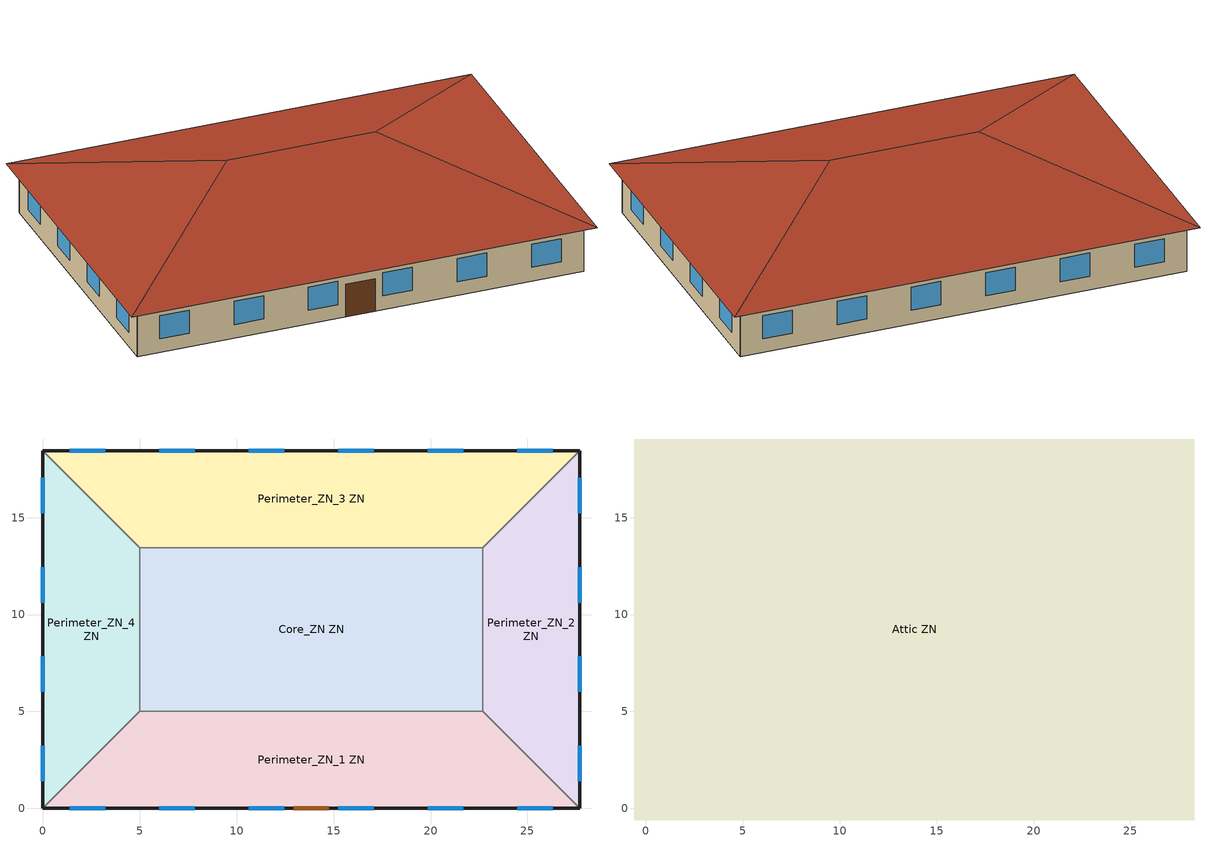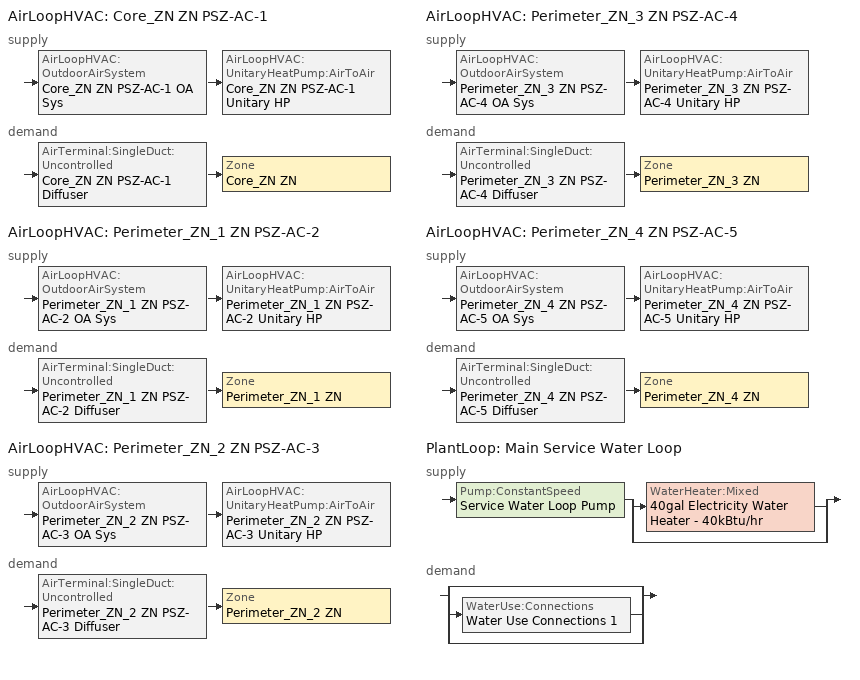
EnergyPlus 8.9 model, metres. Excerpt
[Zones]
Core_ZN ZN
 floor ground (Typical Insulated Carpeted 6in Slab Floor): 22.69,13.46 22.69,5 5,5 5,13.46 z0
 wall to Perimeter_ZN_2 ZN (Typical Interior Wall): 22.69,5 22.69,13.46 z0:3.05
 wall to Perimeter_ZN_3 ZN (Typical Interior Wall): 22.69,13.46 5,13.46 z0:3.05
 wall to Perimeter_ZN_1 ZN (Typical Interior Wall): 5,5 22.69,5 z0:3.05
 wall to Perimeter_ZN_4 ZN (Typical Interior Wall): 5,13.46 5,5 z0:3.05
Perimeter_ZN_1 ZN
 floor ground (Typical Insulated Carpeted 6in Slab Floor): 22.69,5 27.69,0 0,0 5,5 z0
 wall outside (Typical Insulated Exterior Mass Wall R-6.62): 0,0 27.69,0 z0:3.05
 wall to Perimeter_ZN_2 ZN (Typical Interior Wall): 27.69,0 22.69,5 z0:3.05
 wall to Perimeter_ZN_4 ZN (Typical Interior Wall): 5,5 0,0 z0:3.05
 window (U 0.72 SHGC 0.25 Sgl Ref-B-M Tint 6mm): 1.39,0 3.22,0 / 6.01,0 7.84,0 / 10.62,0 12.45,0 / 15.24,0 17.07,0 / 19.85,0 21.68,0 / 24.47,0 26.3,0 z0.9:2.42
 door (Typical Insulated Metal Door R-1.43): 12.93,0 14.76,0 z0:2.13
Perimeter_ZN_2 ZN
 floor ground (Typical Insulated Carpeted 6in Slab Floor): 27.69,18.46 27.69,0 22.69,5 22.69,13.46 z0
 wall outside (Typical Insulated Exterior Mass Wall R-6.62): 27.69,0 27.69,18.46 z0:3.05
 wall to Perimeter_ZN_3 ZN (Typical Interior Wall): 27.69,18.46 22.69,13.46 z0:3.05
 window (U 0.72 SHGC 0.25 Sgl Ref-B-M Tint 6mm): 27.69,1.39 27.69,3.22 / 27.69,6.01 27.69,7.84 / 27.69,10.62 27.69,12.45 / 27.69,15.24 27.69,17.07 z0.9:2.42
Perimeter_ZN_3 ZN
 floor ground (Typical Insulated Carpeted 6in Slab Floor): 27.69,18.46 22.69,13.46 5,13.46 0,18.46 z0
 wall outside (Typical Insulated Exterior Mass Wall R-6.62): 27.69,18.46 0,18.46 z0:3.05
 wall to Perimeter_ZN_4 ZN (Typical Interior Wall): 0,18.46 5,13.46 z0:3.05
 window (U 0.72 SHGC 0.25 Sgl Ref-B-M Tint 6mm): 26.3,18.46 24.47,18.46 / 21.68,18.46 19.85,18.46 / 17.07,18.46 15.24,18.46 / 12.45,18.46 10.62,18.46 / 7.84,18.46 6.01,18.46 / 3.22,18.46 1.39,18.46 z0.9:2.42
Perimeter_ZN_4 ZN
 floor ground (Typical Insulated Carpeted 6in Slab Floor): 0,18.46 5,13.46 5,5 0,0 z0
 wall outside (Typical Insulated Exterior Mass Wall R-6.62): 0,18.46 0,0 z0:3.05
 window (U 0.72 SHGC 0.25 Sgl Ref-B-M Tint 6mm): 0,17.07 0,15.24 / 0,12.45 0,10.62 / 0,7.84 0,6.01 / 0,3.22 0,1.39 z0.9:2.42
Attic ZN
 floor outside (Typical Insulated Exterior Mass Floor R-9.35): 28.29,19.06 28.29,-0.6 27.69,0 27.69,18.46 z3.05; 28.29,19.06 27.69,18.46 0,18.46 -0.6,19.06 z3.05; 27.69,0 28.29,-0.6 -0.6,-0.6 0,0 z3.05; -0.6,19.06 0,18.46 0,0 -0.6,-0.6 z3.05
 floor to Core_ZN ZN (Typical Interior Floor): 22.69,13.46 22.69,5 5,5 5,13.46 z3.05
 floor to Perimeter_ZN_2 ZN (Typical Interior Floor): 27.69,18.46 27.69,0 22.69,5 22.69,13.46 z3.05
 floor to Perimeter_ZN_3 ZN (Typical Interior Floor): 27.69,18.46 22.69,13.46 5,13.46 0,18.46 z3.05
 floor to Perimeter_ZN_1 ZN (Typical Interior Floor): 22.69,5 27.69,0 0,0 5,5 z3.05
 floor to Perimeter_ZN_4 ZN (Typical Interior Floor): 0,18.46 5,13.46 5,5 0,0 z3.05
 roof outside (Typical IEAD Roof - Highly Reflective R-20.83): 18.46,9.23,6.33 28.29,-0.6,3.05 28.29,19.06,3.05; 18.46,9.23,6.33 28.29,19.06,3.05 -0.6,19.06,3.05 9.23,9.23,6.33; 9.23,9.23,6.33 -0.6,-0.6,3.05 28.29,-0.6,3.05 18.46,9.23,6.33; 9.23,9.23,6.33 -0.6,19.06,3.05 -0.6,-0.6,3.05
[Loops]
AirLoopHVAC 'Core_ZN ZN PSZ-AC-1'
 supply: AirLoopHVAC:OutdoorAirSystem 'Core_ZN ZN PSZ-AC-1 OA Sys' > AirLoopHVAC:UnitaryHeatPump:AirToAir 'Core_ZN ZN PSZ-AC-1 Unitary HP'
 demand: AirTerminal:SingleDuct:Uncontrolled 'Core_ZN ZN PSZ-AC-1 Diffuser' > Zone 'Core_ZN ZN'
AirLoopHVAC 'Perimeter_ZN_1 ZN PSZ-AC-2'
 supply: AirLoopHVAC:OutdoorAirSystem 'Perimeter_ZN_1 ZN PSZ-AC-2 OA Sys' > AirLoopHVAC:UnitaryHeatPump:AirToAir 'Perimeter_ZN_1 ZN PSZ-AC-2 Unitary HP'
 demand: AirTerminal:SingleDuct:Uncontrolled 'Perimeter_ZN_1 ZN PSZ-AC-2 Diffuser' > Zone 'Perimeter_ZN_1 ZN'
AirLoopHVAC 'Perimeter_ZN_2 ZN PSZ-AC-3'
 supply: AirLoopHVAC:OutdoorAirSystem 'Perimeter_ZN_2 ZN PSZ-AC-3 OA Sys' > AirLoopHVAC:UnitaryHeatPump:AirToAir 'Perimeter_ZN_2 ZN PSZ-AC-3 Unitary HP'
 demand: AirTerminal:SingleDuct:Uncontrolled 'Perimeter_ZN_2 ZN PSZ-AC-3 Diffuser' > Zone 'Perimeter_ZN_2 ZN'
AirLoopHVAC 'Perimeter_ZN_3 ZN PSZ-AC-4'
 supply: AirLoopHVAC:OutdoorAirSystem 'Perimeter_ZN_3 ZN PSZ-AC-4 OA Sys' > AirLoopHVAC:UnitaryHeatPump:AirToAir 'Perimeter_ZN_3 ZN PSZ-AC-4 Unitary HP'
 demand: AirTerminal:SingleDuct:Uncontrolled 'Perimeter_ZN_3 ZN PSZ-AC-4 Diffuser' > Zone 'Perimeter_ZN_3 ZN'
AirLoopHVAC 'Perimeter_ZN_4 ZN PSZ-AC-5'
 supply: AirLoopHVAC:OutdoorAirSystem 'Perimeter_ZN_4 ZN PSZ-AC-5 OA Sys' > AirLoopHVAC:UnitaryHeatPump:AirToAir 'Perimeter_ZN_4 ZN PSZ-AC-5 Unitary HP'
 demand: AirTerminal:SingleDuct:Uncontrolled 'Perimeter_ZN_4 ZN PSZ-AC-5 Diffuser' > Zone 'Perimeter_ZN_4 ZN'
PlantLoop 'Main Service Water Loop'
 supply: Pump:ConstantSpeed 'Service Water Loop Pump' > split
  | WaterHeater:Mixed '40gal Electricity Water Heater - 40kBtu/hr'
  | bypass
 demand: split
  | bypass
  | WaterUse:Connections 'Water Use Connections 1'
  | bypass
[Building]
90.1-2010-SmallOffice-ASHRAE 169-2006-2A created: 2018-05-22 21:08:44 -0600: North Axis {deg}=0; Terrain=City; Loads Convergence Tolerance Value=0.04; Temperature Convergence Tolerance Value {deltaC}=0.2; Solar Distribution=FullInteriorAndExterior; Maximum Number of Warmup Days=25; Minimum Number of Warmup Days=6
[Site:Location]
Houston Bush Intercontinental_TX_USA: Latitude {deg}=30; Longitude {deg}=-95.37; Time Zone {hr}=-6; Elevation {m}=29
[Site:GroundTemperature:BuildingSurface]
20.38, 20.28, 20.43, 20.62, 20.85, 22.92, 23.46, 23.6, 23.62, 21.54, 20.98, 20.57
[Site:WaterMainsTemperature]
Calculation Method=Correlation; Annual Average Outdoor Air Temperature {C}=20.3167; Maximum Difference In Monthly Average Outdoor Air Temperatures {deltaC}=17.8
[SizingPeriod:DesignDay] Day of Month=21; Dry-Bulb Temperature Range Modifier Type=DefaultMultipliers; Humidity Condition Type=Wetbulb; Barometric Pressure {Pa}=100977; Rain Indicator=No; Snow Indicator=No; Daylight Saving Time Indicator=No
Name | Month | Day Type | Maximum Dry-Bulb Temperature {C} | Daily Dry-Bulb Temperature Range {deltaC} | Wetbulb or DewPoint at Maximum Dry-Bulb {C} | Wind Speed {m/s} | Wind Direction {deg} | Solar Model Indicator | ASHRAE Clear Sky Optical Depth for Beam Irradiance (taub) | ASHRAE Clear Sky Optical Depth for Diffuse Irradiance (taud) | Sky Clearness
Houston Bush Intercontinental Ann Clg .4% Condns DB=>MWB | 7 | SummerDesignDay | 36 | 10.1 | 24.8 | 3.5 | 170 | ASHRAETau | 0.499 | 1.97
Houston Bush Intercontinental Ann Htg 99.6% Condns DB | 1 | WinterDesignDay | -1.6 | 0 | -1.6 | 2.8 | 0 | ASHRAEClearSky |  |  | 0
[Material]
Name | Roughness | Thickness {m} | Conductivity {W/m-K} | Density {kg/m3} | Specific Heat {J/kg-K} | Thermal Absorptance | Solar Absorptance | Visible Absorptance
1/2IN Gypsum | Smooth | 0.0127 | 0.16 | 784.9 | 830 | 0.9 | 0.4 | 0.4
100mm Normalweight concrete floor | MediumSmooth | 0.1016 | 2.31 | 2322 | 832 | 0.9 | 0.7 | 0.7
1IN Stucco | Smooth | 0.0253 | 0.6918 | 1858 | 837 | 0.9 | 0.7 | 0.92
4 in. Normalweight Concrete Floor | MediumRough | 0.1016 | 2.31 | 2322 | 832 | 0.9 | 0.7 | 0.7
6 in. Normalweight Concrete Floor | MediumRough | 0.1524 | 2.31 | 2322 | 832 | 0.9 | 0.7 | 0.7
8IN CONCRETE HW RefBldg | Rough | 0.2032 | 1.311 | 2240 | 836.8 | 0.9 | 0.7 | 0.7
F08 Metal surface; Metal Roof Surface | Smooth | 0.0008 | 45.28 | 7824 | 500 | 0.9 | 0.7 | 0.7
G01 13mm gypsum board | Smooth | 0.0127 | 0.16 | 800 | 1090 | 0.9 | 0.7 | 0.5
Roof Membrane - Highly Reflective | VeryRough | 0.0095 | 0.16 | 1121.29 | 1460 | 0.75 | 0.45 | 0.7
Std Wood 6inch | MediumSmooth | 0.15 | 0.12 | 540 | 1210 | 0.9 | 0.7 | 0.7
[Material:NoMass] Thermal Absorptance=0.9; Solar Absorptance=0.7
Name | Roughness | Thermal Resistance {m2-K/W} | Visible Absorptance
CP02 CARPET PAD | VeryRough | 0.21648 | 0.8
Typical Carpet Pad | Smooth | 0.21648 | 0.8
Typical Insulation R-0.58 | Smooth | 0.101875 | 0.7
Typical Insulation R-19.72 | Smooth | 3.4722 | 0.7
Typical Insulation R-4.23 | Smooth | 0.745657 | 0.7
Typical Insulation R-6.78 | Smooth | 1.19347 | 0.7
[WindowMaterial:Glazing]
REF B TINT MID 6MM: Optical Data Type=SpectralAverage; Thickness {m}=0.006; Solar Transmittance at Normal Incidence=0.1; Front Side Solar Reflectance at Normal Incidence=0.11; Back Side Solar Reflectance at Normal Incidence=0.41; Visible Transmittance at Normal Incidence=0.13; Front Side Visible Reflectance at Normal Incidence=0.1; Back Side Visible Reflectance at Normal Incidence=0.32; Infrared Transmittance at Normal Incidence=0; Front Side Infrared Hemispherical Emissivity=0.84; Back Side Infrared Hemispherical Emissivity=0.45; Conductivity {W/m-K}=0.9; Dirt Correction Factor for Solar and Visible Transmittance=1; Solar Diffusing=No
[Construction]
InteriorFurnishings: Std Wood 6inch
Typical IEAD Roof - Highly Reflective R-20.83: Roof Membrane - Highly Reflective, Typical Insulation R-19.72, Metal Roof Surface
Typical Insulated Carpeted 6in Slab Floor: 6 in. Normalweight Concrete Floor, Typical Carpet Pad
Typical Insulated Exterior Mass Floor R-9.35: Typical Insulation R-6.78, 4 in. Normalweight Concrete Floor, Typical Carpet Pad
Typical Insulated Exterior Mass Wall R-6.62: 1IN Stucco, 8IN CONCRETE HW RefBldg, Typical Insulation R-4.23, 1/2IN Gypsum
Typical Insulated Metal Door R-1.43: F08 Metal surface, Typical Insulation R-0.58
Typical Interior Floor: 100mm Normalweight concrete floor, CP02 CARPET PAD
Typical Interior Wall: G01 13mm gypsum board, G01 13mm gypsum board
U 0.72 SHGC 0.25 Sgl Ref-B-M Tint 6mm: REF B TINT MID 6MM
[Zone]
Name | Part of Total Floor Area
Attic ZN | No
Core_ZN ZN; Perimeter_ZN_1 ZN; Perimeter_ZN_2 ZN; Perimeter_ZN_3 ZN; Perimeter_ZN_4 ZN | Yes
[InternalMass] Construction=InteriorFurnishings
Name | Zone | Surface Area {m2}
Core_ZN Mass | Core_ZN ZN | 299.3148
Perimeter_ZN_1 Mass | Perimeter_ZN_1 ZN | 226.9
Perimeter_ZN_2 Mass | Perimeter_ZN_2 ZN | 134.6
Perimeter_ZN_3 Mass | Perimeter_ZN_3 ZN | 226.9
Perimeter_ZN_4 Mass | Perimeter_ZN_4 ZN | 134.6
[ZoneControl:Thermostat] Control Object Type 1=ThermostatSetpoint:DualSetpoint
Name | Zone or ZoneList | Control Type Schedule | Control Name 1
Core_ZN ZN Thermostat | Core_ZN ZN | Core_ZN ZN Thermostat Schedule | Office WholeBuilding - Sm Office Thermostat 2
Perimeter_ZN_1 ZN Thermostat | Perimeter_ZN_1 ZN | Perimeter_ZN_1 ZN Thermostat Schedule | Office WholeBuilding - Sm Office Thermostat 5
Perimeter_ZN_2 ZN Thermostat | Perimeter_ZN_2 ZN | Perimeter_ZN_2 ZN Thermostat Schedule | Office WholeBuilding - Sm Office Thermostat 4
Perimeter_ZN_3 ZN Thermostat | Perimeter_ZN_3 ZN | Perimeter_ZN_3 ZN Thermostat Schedule | Office WholeBuilding - Sm Office Thermostat 3
Perimeter_ZN_4 ZN Thermostat | Perimeter_ZN_4 ZN | Perimeter_ZN_4 ZN Thermostat Schedule | Office WholeBuilding - Sm Office Thermostat 1
[ThermostatSetpoint:DualSetpoint] Heating Setpoint Temperature Schedule=OfficeSmall HTGSETP_SCH_NO_OPTIMUM; Cooling Setpoint Temperature Schedule=OfficeSmall CLGSETP_SCH_NO_OPTIMUM
Office WholeBuilding - Sm Office Thermostat 2; Office WholeBuilding - Sm Office Thermostat 5; Office WholeBuilding - Sm Office Thermostat 4; Office WholeBuilding - Sm Office Thermostat 3; Office WholeBuilding - Sm Office Thermostat 1
[AirTerminal:SingleDuct:Uncontrolled] Availability Schedule=Always On Discrete; Maximum Air Flow Rate {m3/s}=AutoSize
Core_ZN ZN PSZ-AC-1 Diffuser; Perimeter_ZN_1 ZN PSZ-AC-2 Diffuser; Perimeter_ZN_2 ZN PSZ-AC-3 Diffuser; Perimeter_ZN_3 ZN PSZ-AC-4 Diffuser; Perimeter_ZN_4 ZN PSZ-AC-5 Diffuser
[Zone equipment]
Core_ZN ZN: Core_ZN ZN PSZ-AC-1 Diffuser
Perimeter_ZN_1 ZN: Perimeter_ZN_1 ZN PSZ-AC-2 Diffuser
Perimeter_ZN_2 ZN: Perimeter_ZN_2 ZN PSZ-AC-3 Diffuser
Perimeter_ZN_3 ZN: Perimeter_ZN_3 ZN PSZ-AC-4 Diffuser
Perimeter_ZN_4 ZN: Perimeter_ZN_4 ZN PSZ-AC-5 Diffuser
[Sizing:Zone] Zone Cooling Design Supply Air Temperature Input Method=SupplyAirTemperature; Zone Cooling Design Supply Air Temperature {C}=12.8; Zone Cooling Design Supply Air Temperature Difference {deltaC}=11.11; Zone Heating Design Supply Air Temperature Input Method=SupplyAirTemperature; Zone Heating Design Supply Air Temperature {C}=40; Zone Heating Design Supply Air Temperature Difference {deltaC}=11.11; Zone Cooling Design Supply Air Humidity Ratio {kgWater/kgDryAir}=0.0085; Zone Heating Design Supply Air Humidity Ratio {kgWater/kgDryAir}=0.008; Design Specification Outdoor Air Object=Office WholeBuilding - Sm Office Ventilation; Cooling Design Air Flow Method=DesignDay; Cooling Design Air Flow Rate {m3/s}=0; Cooling Minimum Air Flow per Zone Floor Area {m3/s-m2}=0.000762; Cooling Minimum Air Flow {m3/s}=0; Cooling Minimum Air Flow Fraction=0; Heating Design Air Flow Method=DesignDay; Heating Design Air Flow Rate {m3/s}=0; Heating Maximum Air Flow per Zone Floor Area {m3/s-m2}=0.002032; Heating Maximum Air Flow {m3/s}=0.141576; Heating Maximum Air Flow Fraction=0.3; Account for Dedicated Outdoor Air System=No
Name | Design Specification Zone Air Distribution Object
Core_ZN ZN | Core_ZN ZN Design Spec Zone Air Dist
Perimeter_ZN_1 ZN | Perimeter_ZN_1 ZN Design Spec Zone Air Dist
Perimeter_ZN_2 ZN | Perimeter_ZN_2 ZN Design Spec Zone Air Dist
Perimeter_ZN_3 ZN | Perimeter_ZN_3 ZN Design Spec Zone Air Dist
Perimeter_ZN_4 ZN | Perimeter_ZN_4 ZN Design Spec Zone Air Dist
[DesignSpecification:ZoneAirDistribution] Zone Air Distribution Effectiveness in Cooling Mode=1; Zone Air Distribution Effectiveness in Heating Mode=1
Core_ZN ZN Design Spec Zone Air Dist; Perimeter_ZN_1 ZN Design Spec Zone Air Dist; Perimeter_ZN_2 ZN Design Spec Zone Air Dist; Perimeter_ZN_3 ZN Design Spec Zone Air Dist; Perimeter_ZN_4 ZN Design Spec Zone Air Dist
[Controller:MechanicalVentilation] Availability Schedule=OfficeSmall MinOA_MotorizedDamper_Sched; Demand Controlled Ventilation=No; System Outdoor Air Method=ZoneSum; Design Specification Outdoor Air Object Name 1=Office WholeBuilding - Sm Office Ventilation
Name | Zone Name 1 | Design Specification Zone Air Distribution Object Name 1
Controller Mechanical Ventilation 5 | Core_ZN ZN | Core_ZN ZN Design Spec Zone Air Dist
Controller Mechanical Ventilation 1 | Perimeter_ZN_1 ZN | Perimeter_ZN_1 ZN Design Spec Zone Air Dist
Controller Mechanical Ventilation 2 | Perimeter_ZN_2 ZN | Perimeter_ZN_2 ZN Design Spec Zone Air Dist
Controller Mechanical Ventilation 3 | Perimeter_ZN_3 ZN | Perimeter_ZN_3 ZN Design Spec Zone Air Dist
Controller Mechanical Ventilation 4 | Perimeter_ZN_4 ZN | Perimeter_ZN_4 ZN Design Spec Zone Air Dist
[DesignSpecification:OutdoorAir]
Office WholeBuilding - Sm Office Ventilation: Outdoor Air Method=Sum; Outdoor Air Flow per Person {m3/s-person}=0; Outdoor Air Flow per Zone Floor Area {m3/s-m2}=0.0004318; Outdoor Air Flow per Zone {m3/s}=0; Outdoor Air Flow Air Changes per Hour {1/hr}=0
[ZoneInfiltration:DesignFlowRate] Schedule=OfficeSmall INFIL_QUARTER_ON_SCH; Design Flow Rate Calculation Method=Flow/ExteriorArea; Flow per Exterior Surface Area {m3/s-m2}=0.000569573; Constant Term Coefficient=0; Temperature Term Coefficient=0; Velocity Term Coefficient=0.224; Velocity Squared Term Coefficient=0
Name | Zone or ZoneList
Perimeter_ZN_1 Infiltration | Perimeter_ZN_1 ZN
Perimeter_ZN_2 Infiltration | Perimeter_ZN_2 ZN
Perimeter_ZN_3 Infiltration | Perimeter_ZN_3 ZN
Perimeter_ZN_4 Infiltration | Perimeter_ZN_4 ZN
[AirLoopHVAC] Design Supply Air Flow Rate {m3/s}=AutoSize
Core_ZN ZN PSZ-AC-1; Perimeter_ZN_1 ZN PSZ-AC-2; Perimeter_ZN_2 ZN PSZ-AC-3; Perimeter_ZN_3 ZN PSZ-AC-4; Perimeter_ZN_4 ZN PSZ-AC-5
[Sizing:System] Type of Load to Size On=Sensible; Design Outdoor Air Flow Rate {m3/s}=Autosize; Central Heating Maximum System Air Flow Ratio=1; Preheat Design Temperature {C}=7; Preheat Design Humidity Ratio {kgWater/kgDryAir}=0.008; Precool Design Temperature {C}=12.8; Precool Design Humidity Ratio {kgWater/kgDryAir}=0.008; Central Cooling Design Supply Air Temperature {C}=12.8; Central Heating Design Supply Air Temperature {C}=40; Type of Zone Sum to Use=Coincident; 100% Outdoor Air in Cooling=No; 100% Outdoor Air in Heating=No; Central Cooling Design Supply Air Humidity Ratio {kgWater/kgDryAir}=0.0085; Central Heating Design Supply Air Humidity Ratio {kgWater/kgDryAir}=0.008; Cooling Supply Air Flow Rate Method=DesignDay; Cooling Supply Air Flow Rate {m3/s}=0; Cooling Supply Air Flow Rate Per Floor Area {m3/s-m2}=0.00996765; Cooling Fraction of Autosized Cooling Supply Air Flow Rate=1; Cooling Supply Air Flow Rate Per Unit Cooling Capacity {m3/s-W}=3.94755e-05; Heating Supply Air Flow Rate Method=DesignDay; Heating Supply Air Flow Rate {m3/s}=0; Heating Supply Air Flow Rate Per Floor Area {m3/s-m2}=0.00996765; Heating Fraction of Autosized Heating Supply Air Flow Rate=1; Heating Fraction of Autosized Cooling Supply Air Flow Rate=1; Heating Supply Air Flow Rate Per Unit Heating Capacity {m3/s-W}=3.15882e-05; System Outdoor Air Method=ZoneSum; Zone Maximum Outdoor Air Fraction=1; Cooling Design Capacity Method=CoolingDesignCapacity; Cooling Design Capacity {W}=Autosize; Cooling Design Capacity Per Floor Area {W/m2}=234.7; Fraction of Autosized Cooling Design Capacity=1; Heating Design Capacity Method=HeatingDesignCapacity; Heating Design Capacity {W}=Autosize; Heating Design Capacity Per Floor Area {W/m2}=157; Fraction of Autosized Heating Design Capacity=1; Central Cooling Capacity Control Method=OnOff
Core_ZN ZN PSZ-AC-1; Perimeter_ZN_1 ZN PSZ-AC-2; Perimeter_ZN_2 ZN PSZ-AC-3; Perimeter_ZN_3 ZN PSZ-AC-4; Perimeter_ZN_4 ZN PSZ-AC-5
[AvailabilityManager:NightCycle] Applicability Schedule=Always On Discrete; Fan Schedule=OfficeSmall HVACOperationSchd; Control Type=CycleOnAny; Thermostat Tolerance {deltaC}=1; Cycling Run Time Control Type=FixedRunTime; Cycling Run Time {s}=3600
Availability Manager Night Cycle 5; Availability Manager Night Cycle 1; Availability Manager Night Cycle 2; Availability Manager Night Cycle 3; Availability Manager Night Cycle 4
[Controller:OutdoorAir] Minimum Outdoor Air Flow Rate {m3/s}=Autosize; Maximum Outdoor Air Flow Rate {m3/s}=Autosize; Economizer Control Type=NoEconomizer; Economizer Control Action Type=ModulateFlow; Economizer Maximum Limit Dry-Bulb Temperature {C}=28; Economizer Maximum Limit Enthalpy {J/kg}=64000; Economizer Minimum Limit Dry-Bulb Temperature {C}=-100; Lockout Type=NoLockout; Minimum Limit Type=FixedMinimum; Minimum Outdoor Air Schedule=OfficeSmall MinOA_MotorizedDamper_Sched; High Humidity Control=No; Control High Indoor Humidity Based on Outdoor Humidity Ratio=Yes; Heat Recovery Bypass Control Type=BypassWhenOAFlowGreaterThanMinimum
Name | Mechanical Ventilation Controller
Core_ZN ZN PSZ-AC-1 OA Sys Controller | Controller Mechanical Ventilation 5
Perimeter_ZN_1 ZN PSZ-AC-2 OA Sys Controller | Controller Mechanical Ventilation 1
Perimeter_ZN_2 ZN PSZ-AC-3 OA Sys Controller | Controller Mechanical Ventilation 2
Perimeter_ZN_3 ZN PSZ-AC-4 OA Sys Controller | Controller Mechanical Ventilation 3
Perimeter_ZN_4 ZN PSZ-AC-5 OA Sys Controller | Controller Mechanical Ventilation 4
[AvailabilityManager:Scheduled] Schedule=Always On Discrete
Core_ZN ZN PSZ-AC-1 OA Sys Availability Manager; Perimeter_ZN_1 ZN PSZ-AC-2 OA Sys Availability Manager; Perimeter_ZN_2 ZN PSZ-AC-3 OA Sys Availability Manager; Perimeter_ZN_3 ZN PSZ-AC-4 OA Sys Availability Manager; Perimeter_ZN_4 ZN PSZ-AC-5 OA Sys Availability Manager
[SetpointManager:MixedAir] Control Variable=Temperature
Node 50 OS Default SPM; Node 14 OS Default SPM; Node 23 OS Default SPM; Node 32 OS Default SPM; Node 41 OS Default SPM
[AirLoopHVAC:UnitaryHeatPump:AirToAir] Availability Schedule=Always On Discrete; Cooling Supply Air Flow Rate {m3/s}=Autosize; Heating Supply Air Flow Rate {m3/s}=Autosize; Maximum Supply Air Temperature from Supplemental Heater {C}=Autosize; Maximum Outdoor Dry-Bulb Temperature for Supplemental Heater Operation {C}=4.44444; Fan Placement=BlowThrough; Supply Air Fan Operating Mode Schedule=OfficeSmall HVACOperationSchd
Name | Controlling Zone or Thermostat Location | Supply Air Fan | Heating Coil | Cooling Coil | Supplemental Heating Coil
Core_ZN ZN PSZ-AC-1 Unitary HP | Core_ZN ZN | Core_ZN ZN PSZ-AC-1 Fan | Core_ZN ZN PSZ-AC-1 HP Htg Coil | Core_ZN ZN PSZ-AC-1 1spd DX HP Clg Coil | Core_ZN ZN PSZ-AC-1 Gas Backup Htg Coil
Perimeter_ZN_1 ZN PSZ-AC-2 Unitary HP | Perimeter_ZN_1 ZN | Perimeter_ZN_1 ZN PSZ-AC-2 Fan | Perimeter_ZN_1 ZN PSZ-AC-2 HP Htg Coil | Perimeter_ZN_1 ZN PSZ-AC-2 1spd DX HP Clg Coil | Perimeter_ZN_1 ZN PSZ-AC-2 Gas Backup Htg Coil
Perimeter_ZN_2 ZN PSZ-AC-3 Unitary HP | Perimeter_ZN_2 ZN | Perimeter_ZN_2 ZN PSZ-AC-3 Fan | Perimeter_ZN_2 ZN PSZ-AC-3 HP Htg Coil | Perimeter_ZN_2 ZN PSZ-AC-3 1spd DX HP Clg Coil | Perimeter_ZN_2 ZN PSZ-AC-3 Gas Backup Htg Coil
Perimeter_ZN_3 ZN PSZ-AC-4 Unitary HP | Perimeter_ZN_3 ZN | Perimeter_ZN_3 ZN PSZ-AC-4 Fan | Perimeter_ZN_3 ZN PSZ-AC-4 HP Htg Coil | Perimeter_ZN_3 ZN PSZ-AC-4 1spd DX HP Clg Coil | Perimeter_ZN_3 ZN PSZ-AC-4 Gas Backup Htg Coil
Perimeter_ZN_4 ZN PSZ-AC-5 Unitary HP | Perimeter_ZN_4 ZN | Perimeter_ZN_4 ZN PSZ-AC-5 Fan | Perimeter_ZN_4 ZN PSZ-AC-5 HP Htg Coil | Perimeter_ZN_4 ZN PSZ-AC-5 1spd DX HP Clg Coil | Perimeter_ZN_4 ZN PSZ-AC-5 Gas Backup Htg Coil
[Fan:OnOff] Availability Schedule=OfficeSmall HVACOperationSchd; Fan Total Efficiency=0.54; Pressure Rise {Pa}=622.722; Maximum Flow Rate {m3/s}=Autosize; Motor Efficiency=0.9; Motor In Airstream Fraction=1
Name | Fan Power Ratio Function of Speed Ratio Curve | Fan Efficiency Ratio Function of Speed Ratio Curve
Core_ZN ZN PSZ-AC-1 Fan | Fan On Off Power Curve 4 | Fan On Off Efficiency Curve 4
Perimeter_ZN_1 ZN PSZ-AC-2 Fan | Fan On Off Power Curve | Fan On Off Efficiency Curve
Perimeter_ZN_2 ZN PSZ-AC-3 Fan | Fan On Off Power Curve 1 | Fan On Off Efficiency Curve 1
Perimeter_ZN_3 ZN PSZ-AC-4 Fan | Fan On Off Power Curve 2 | Fan On Off Efficiency Curve 2
Perimeter_ZN_4 ZN PSZ-AC-5 Fan | Fan On Off Power Curve 3 | Fan On Off Efficiency Curve 3
[Coil:Heating:DX:SingleSpeed] Availability Schedule=Always On Discrete; Gross Rated Heating Capacity {W}=Autosize; Gross Rated Heating COP {W/W}=3.3; Rated Air Flow Rate {m3/s}=Autosize; Rated Supply Fan Power Per Volume Flow Rate {W/(m3/s)}=773.3; Minimum Outdoor Dry-Bulb Temperature for Compressor Operation {C}=-12.2; Maximum Outdoor Dry-Bulb Temperature for Defrost Operation {C}=1.67; Crankcase Heater Capacity {W}=50; Maximum Outdoor Dry-Bulb Temperature for Crankcase Heater Operation {C}=4.4; Defrost Strategy=ReverseCycle; Defrost Control=OnDemand; Defrost Time Period Fraction=0.166667; Resistive Defrost Heater Capacity {W}=2000
Name | Heating Capacity Function of Temperature Curve | Heating Capacity Function of Flow Fraction Curve | Energy Input Ratio Function of Temperature Curve | Energy Input Ratio Function of Flow Fraction Curve | Part Load Fraction Correlation Curve | Defrost Energy Input Ratio Function of Temperature Curve
Core_ZN ZN PSZ-AC-1 HP Htg Coil | Curve Cubic 13 | Curve Cubic 14 | Curve Cubic 15 | Curve Quadratic 21 | Curve Quadratic 22 | Curve Biquadratic 13
Perimeter_ZN_1 ZN PSZ-AC-2 HP Htg Coil | Curve Cubic 1 | Curve Cubic 2 | Curve Cubic 3 | Curve Quadratic 1 | Curve Quadratic 2 | Curve Biquadratic 1
Perimeter_ZN_2 ZN PSZ-AC-3 HP Htg Coil | Curve Cubic 4 | Curve Cubic 5 | Curve Cubic 6 | Curve Quadratic 6 | Curve Quadratic 7 | Curve Biquadratic 4
Perimeter_ZN_3 ZN PSZ-AC-4 HP Htg Coil | Curve Cubic 7 | Curve Cubic 8 | Curve Cubic 9 | Curve Quadratic 11 | Curve Quadratic 12 | Curve Biquadratic 7
Perimeter_ZN_4 ZN PSZ-AC-5 HP Htg Coil | Curve Cubic 10 | Curve Cubic 11 | Curve Cubic 12 | Curve Quadratic 16 | Curve Quadratic 17 | Curve Biquadratic 10
[Coil:Cooling:DX:SingleSpeed] Availability Schedule=Always On Discrete; Gross Rated Total Cooling Capacity {W}=Autosize; Gross Rated Sensible Heat Ratio=Autosize; Gross Rated Cooling COP {W/W}=3; Rated Air Flow Rate {m3/s}=Autosize; Rated Evaporator Fan Power Per Volume Flow Rate {W/(m3/s)}=773.3; Condenser Type=AirCooled; Evaporative Condenser Effectiveness=0; Evaporative Condenser Air Flow Rate {m3/s}=Autosize; Evaporative Condenser Pump Rated Power Consumption {W}=Autosize; Crankcase Heater Capacity {W}=0; Maximum Outdoor Dry-Bulb Temperature for Crankcase Heater Operation {C}=0; Basin Heater Capacity {W/K}=0; Basin Heater Setpoint Temperature {C}=10
Name | Total Cooling Capacity Function of Temperature Curve | Total Cooling Capacity Function of Flow Fraction Curve | Energy Input Ratio Function of Temperature Curve | Energy Input Ratio Function of Flow Fraction Curve | Part Load Fraction Correlation Curve
Core_ZN ZN PSZ-AC-1 1spd DX HP Clg Coil | Curve Biquadratic 14 | Curve Quadratic 23 | Curve Biquadratic 15 | Curve Quadratic 24 | Curve Quadratic 25
Perimeter_ZN_1 ZN PSZ-AC-2 1spd DX HP Clg Coil | Curve Biquadratic 2 | Curve Quadratic 3 | Curve Biquadratic 3 | Curve Quadratic 4 | Curve Quadratic 5
Perimeter_ZN_2 ZN PSZ-AC-3 1spd DX HP Clg Coil | Curve Biquadratic 5 | Curve Quadratic 8 | Curve Biquadratic 6 | Curve Quadratic 9 | Curve Quadratic 10
Perimeter_ZN_3 ZN PSZ-AC-4 1spd DX HP Clg Coil | Curve Biquadratic 8 | Curve Quadratic 13 | Curve Biquadratic 9 | Curve Quadratic 14 | Curve Quadratic 15
Perimeter_ZN_4 ZN PSZ-AC-5 1spd DX HP Clg Coil | Curve Biquadratic 11 | Curve Quadratic 18 | Curve Biquadratic 12 | Curve Quadratic 19 | Curve Quadratic 20
[Coil:Heating:Fuel] Availability Schedule=Always On Discrete; Fuel Type=NaturalGas; Burner Efficiency=0.8; Nominal Capacity {W}=AutoSize; Parasitic Electric Load {W}=0; Parasitic Fuel Load {W}=0
Core_ZN ZN PSZ-AC-1 Gas Backup Htg Coil; Perimeter_ZN_1 ZN PSZ-AC-2 Gas Backup Htg Coil; Perimeter_ZN_2 ZN PSZ-AC-3 Gas Backup Htg Coil; Perimeter_ZN_3 ZN PSZ-AC-4 Gas Backup Htg Coil; Perimeter_ZN_4 ZN PSZ-AC-5 Gas Backup Htg Coil
[SetpointManager:SingleZone:Reheat] Control Variable=Temperature; Minimum Supply Air Temperature {C}=12.7778; Maximum Supply Air Temperature {C}=40
Name | Control Zone
Setpoint Manager Single Zone Reheat 5 | Core_ZN ZN
Setpoint Manager Single Zone Reheat 1 | Perimeter_ZN_1 ZN
Setpoint Manager Single Zone Reheat 2 | Perimeter_ZN_2 ZN
Setpoint Manager Single Zone Reheat 3 | Perimeter_ZN_3 ZN
Setpoint Manager Single Zone Reheat 4 | Perimeter_ZN_4 ZN
[PlantLoop]
Main Service Water Loop: Fluid Type=Water; Plant Equipment Operation Scheme=Main Service Water Loop Operation Schemes; Maximum Loop Temperature {C}=60; Minimum Loop Temperature {C}=10; Maximum Loop Flow Rate {m3/s}=Autosize; Minimum Loop Flow Rate {m3/s}=0; Plant Loop Volume {m3}=Autocalculate; Load Distribution Scheme=Optimal; Plant Loop Demand Calculation Scheme=SingleSetpoint
[Sizing:Plant]
Main Service Water Loop: Loop Type=Heating; Design Loop Exit Temperature {C}=60; Loop Design Temperature Difference {deltaC}=5; Sizing Option=NonCoincident; Zone Timesteps in Averaging Window=1; Coincident Sizing Factor Mode=None
[Pump:ConstantSpeed]
Service Water Loop Pump: Design Flow Rate {m3/s}=Autosize; Design Pump Head {Pa}=0.001; Design Power Consumption {W}=Autosize; Motor Efficiency=1; Fraction of Motor Inefficiencies to Fluid Stream=0; Pump Control Type=Intermittent; Design Power Sizing Method=PowerPerFlowPerPressure; Design Electric Power per Unit Flow Rate {W/(m3/s)}=348701.1; Design Shaft Power per Unit Flow Rate per Unit Head=1.28205
[WaterHeater:Mixed]
40gal Electricity Water Heater - 40kBtu/hr: Tank Volume {m3}=0.151416; Setpoint Temperature Schedule=Service Water Loop Temp - 140F; Deadband Temperature Difference {deltaC}=2; Maximum Temperature Limit {C}=82.2222; Heater Control Type=Cycle; Heater Maximum Capacity {W}=11722.8; Heater Ignition Minimum Flow Rate {m3/s}=0; Heater Ignition Delay {s}=0; Heater Fuel Type=Electricity; Heater Thermal Efficiency=1; Off Cycle Parasitic Fuel Consumption Rate {W}=570.999; Off Cycle Parasitic Fuel Type=Electricity; Off Cycle Parasitic Heat Fraction to Tank=0.8; On Cycle Parasitic Fuel Consumption Rate {W}=570.999; On Cycle Parasitic Fuel Type=Electricity; On Cycle Parasitic Heat Fraction to Tank=0; Ambient Temperature Indicator=Schedule; Ambient Temperature Schedule=Water Heater Ambient Temp Schedule - 70F; Off Cycle Loss Coefficient to Ambient Temperature {W/K}=1.053; Off Cycle Loss Fraction to Zone=1; On Cycle Loss Coefficient to Ambient Temperature {W/K}=1.053; On Cycle Loss Fraction to Zone=1; Use Side Effectiveness=1; Source Side Effectiveness=1; Use Side Design Flow Rate {m3/s}=Autosize; Source Side Design Flow Rate {m3/s}=Autosize; Indirect Water Heating Recovery Time {hr}=1.5; Source Side Flow Control Mode=IndirectHeatPrimarySetpoint
[SetpointManager:Scheduled]
Service hot water setpoint manager: Control Variable=Temperature; Schedule=Service Water Loop Temp - 140F
[WaterUse:Connections]
Water Use Connections 1: Water Use Equipment Name 1=Main Service Water Use 0.06gal/min
[WaterUse:Equipment]
Main Service Water Use 0.06gal/min: Peak Flow Rate {m3/s}=4.03777e-06; Flow Rate Fraction Schedule=OfficeSmall BLDG_SWH_SCH; Target Temperature Schedule=Mixed Water At Faucet Temp - 120F; Sensible Fraction Schedule=Fraction Sensible - 0.2; Latent Fraction Schedule=Fraction Latent - 0.05
[PlantEquipmentOperationSchemes]
Main Service Water Loop Operation Schemes: Control Scheme Object Type 1=PlantEquipmentOperation:HeatingLoad; Control Scheme Name 1=Main Service Water Loop Heating Operation Scheme; Control Scheme Schedule Name 1=Always On Discrete
[PlantEquipmentOperation:HeatingLoad]
Main Service Water Loop Heating Operation Scheme: Load Range Lower Limit 1 {W}=0; Load Range Upper Limit 1 {W}=1000000000; Range Equipment List Name 1=Main Service Water Loop Heating Equipment List
[PlantEquipmentList]
Main Service Water Loop Heating Equipment List: WaterHeater:Mixed, 40gal Electricity Water Heater - 40kBtu/hr
[Exterior:Lights] Control Option=AstronomicalClock
Name | Schedule | Design Level {W}
NonDimming Exterior Lights Def | OfficeSmall Exterior_lighting_schedule_a | 40.54
Occ Sensing Exterior Lights Def | OfficeSmall Exterior_lighting_schedule_b | 896.07
[Schedule:Compact]
Core_ZN ZN Thermostat Schedule; Perimeter_ZN_1 ZN Thermostat Schedule; Perimeter_ZN_2 ZN Thermostat Schedule; Perimeter_ZN_3 ZN Thermostat Schedule; Perimeter_ZN_4 ZN Thermostat Schedule: Through: 12/31, For: AllDays, Until: 24:00, 4
[Schedule:Day:Interval]
OfficeSmall HTGSETP_SCH_NO_OPTIMUM Default; OfficeSmall HTGSETP_SCH_NO_OPTIMUM Summer Design Day: No, 24:00, 15.56
OfficeSmall HTGSETP_SCH_NO_OPTIMUM Wkdy Day: No, 06:00, 15.56, 19:00, 21.11, 24:00, 15.56
OfficeSmall HTGSETP_SCH_NO_OPTIMUM Winter Design Day: No, 24:00, 21.11
OfficeSmall CLGSETP_SCH_NO_OPTIMUM Default; OfficeSmall CLGSETP_SCH_NO_OPTIMUM Winter Design Day: No, 24:00, 29.44
OfficeSmall CLGSETP_SCH_NO_OPTIMUM Wkdy Day: No, 06:00, 29.44, 18:00, 23.89, 24:00, 29.44
OfficeSmall CLGSETP_SCH_NO_OPTIMUM Summer Design Day: No, 24:00, 23.89
OfficeSmall MinOA_MotorizedDamper_Sched Default; OfficeSmall MinOA_MotorizedDamper_Sched Winter Design Day; OfficeSmall BLDG_SWH_SCH Default; OfficeSmall HVACOperationSchd Default; OfficeSmall HVACOperationSchd Winter Design Day: No, 24:00, 0
OfficeSmall MinOA_MotorizedDamper_Sched SmrDsn|Wkdy Day; OfficeSmall MinOA_MotorizedDamper_Sched Summer Design Day: No, 07:00, 0, 19:00, 1, 24:00, 0
OfficeSmall BLDG_SWH_SCH Summer Design Day; OfficeSmall BLDG_SWH_SCH Winter Design Day; OfficeSmall BLDG_SWH_SCH WntrDsn|SmrDsn|Wkdy Day: No, 07:00, 0, 08:00, 0.27, 09:00, 0.55, 11:00, 0.64, 12:00, 0.82, 13:00, 1, 14:00, 0.91, 16:00, 0.55, 17:00, 0.73, 19:00, 0.37, 20:00, 0.18, 21:00, 0.27, 22:00, 0.09, 24:00, 0
OfficeSmall Exterior_lighting_schedule_a Default; OfficeSmall Exterior_lighting_schedule_a Summer Design Day; OfficeSmall Exterior_lighting_schedule_a Winter Design Day: No, 06:00, 0, 24:00, 1
OfficeSmall Exterior_lighting_schedule_b Default; OfficeSmall Exterior_lighting_schedule_b Summer Design Day; OfficeSmall Exterior_lighting_schedule_b Winter Design Day: No, 06:00, 0.7, 24:00, 1
OfficeSmall HVACOperationSchd SmrDsn|Wkdy Day; OfficeSmall HVACOperationSchd Summer Design Day: No, 06:00, 0, 19:00, 1, 24:00, 0
OfficeSmall INFIL_QUARTER_ON_SCH Default: No, 24:00, 1
OfficeSmall INFIL_QUARTER_ON_SCH SmrDsn|Wkdy Day; OfficeSmall INFIL_QUARTER_ON_SCH Summer Design Day: No, 07:00, 1, 19:00, 0.25, 24:00, 1
OfficeSmall INFIL_QUARTER_ON_SCH Winter Design Day; OfficeSmall INFIL_QUARTER_ON_SCH WntrDsn|Sat Day: No, 07:00, 1, 18:00, 0.25, 24:00, 1
Schedule Day 25: No, 24:00, 0.2
Schedule Day 26: No, 24:00, 0.05
Schedule Day 27: No, 24:00, 48.8889
Service Water Loop Temp - 140F Default: No, 24:00, 60
Water Heater Ambient Temp Schedule - 70F Default: No, 24:00, 21.1111
[Schedule:Week:Daily]
Schedule:Week:Daily {3ffab364-e71d-4201-bd9d-d52354db031b}: OfficeSmall HTGSETP_SCH_NO_OPTIMUM Default, OfficeSmall HTGSETP_SCH_NO_OPTIMUM Wkdy Day, OfficeSmall HTGSETP_SCH_NO_OPTIMUM Wkdy Day, OfficeSmall HTGSETP_SCH_NO_OPTIMUM Wkdy Day, OfficeSmall HTGSETP_SCH_NO_OPTIMUM Wkdy Day, OfficeSmall HTGSETP_SCH_NO_OPTIMUM Wkdy Day, OfficeSmall HTGSETP_SCH_NO_OPTIMUM Default, OfficeSmall HTGSETP_SCH_NO_OPTIMUM Default, OfficeSmall HTGSETP_SCH_NO_OPTIMUM Summer Design Day, OfficeSmall HTGSETP_SCH_NO_OPTIMUM Winter Design Day, OfficeSmall HTGSETP_SCH_NO_OPTIMUM Default, OfficeSmall HTGSETP_SCH_NO_OPTIMUM Default
Schedule:Week:Daily {5b170973-1efa-44bf-b221-c4ff487d8e15}: OfficeSmall CLGSETP_SCH_NO_OPTIMUM Default, OfficeSmall CLGSETP_SCH_NO_OPTIMUM Wkdy Day, OfficeSmall CLGSETP_SCH_NO_OPTIMUM Wkdy Day, OfficeSmall CLGSETP_SCH_NO_OPTIMUM Wkdy Day, OfficeSmall CLGSETP_SCH_NO_OPTIMUM Wkdy Day, OfficeSmall CLGSETP_SCH_NO_OPTIMUM Wkdy Day, OfficeSmall CLGSETP_SCH_NO_OPTIMUM Default, OfficeSmall CLGSETP_SCH_NO_OPTIMUM Default, OfficeSmall CLGSETP_SCH_NO_OPTIMUM Summer Design Day, OfficeSmall CLGSETP_SCH_NO_OPTIMUM Winter Design Day, OfficeSmall CLGSETP_SCH_NO_OPTIMUM Default, OfficeSmall CLGSETP_SCH_NO_OPTIMUM Default
Schedule:Week:Daily {8d5ab496-a897-4749-b424-6ed12991b3fa}: OfficeSmall MinOA_MotorizedDamper_Sched Default, OfficeSmall MinOA_MotorizedDamper_Sched SmrDsn|Wkdy Day, OfficeSmall MinOA_MotorizedDamper_Sched SmrDsn|Wkdy Day, OfficeSmall MinOA_MotorizedDamper_Sched SmrDsn|Wkdy Day, OfficeSmall MinOA_MotorizedDamper_Sched SmrDsn|Wkdy Day, OfficeSmall MinOA_MotorizedDamper_Sched SmrDsn|Wkdy Day, OfficeSmall MinOA_MotorizedDamper_Sched Default, OfficeSmall MinOA_MotorizedDamper_Sched Default, OfficeSmall MinOA_MotorizedDamper_Sched Summer Design Day, OfficeSmall MinOA_MotorizedDamper_Sched Winter Design Day, OfficeSmall MinOA_MotorizedDamper_Sched Default, OfficeSmall MinOA_MotorizedDamper_Sched Default
Schedule:Week:Daily {e92cb555-3d82-46a5-b714-a814511960ca}: Schedule Day 26, Schedule Day 26, Schedule Day 26, Schedule Day 26, Schedule Day 26, Schedule Day 26, Schedule Day 26, Schedule Day 26, Schedule Day 26, Schedule Day 26, Schedule Day 26, Schedule Day 26
Schedule:Week:Daily {5439c427-50fa-47dd-a453-81c24724a4d0}: Schedule Day 25, Schedule Day 25, Schedule Day 25, Schedule Day 25, Schedule Day 25, Schedule Day 25, Schedule Day 25, Schedule Day 25, Schedule Day 25, Schedule Day 25, Schedule Day 25, Schedule Day 25
Schedule:Week:Daily {37bed2d5-ff33-44ff-9d05-4cce3b83d608}: Schedule Day 27, Schedule Day 27, Schedule Day 27, Schedule Day 27, Schedule Day 27, Schedule Day 27, Schedule Day 27, Schedule Day 27, Schedule Day 27, Schedule Day 27, Schedule Day 27, Schedule Day 27
Schedule:Week:Daily {496b0ea2-0520-40c6-a330-68dccc962fcf}: OfficeSmall BLDG_SWH_SCH Default, OfficeSmall BLDG_SWH_SCH WntrDsn|SmrDsn|Wkdy Day, OfficeSmall BLDG_SWH_SCH WntrDsn|SmrDsn|Wkdy Day, OfficeSmall BLDG_SWH_SCH WntrDsn|SmrDsn|Wkdy Day, OfficeSmall BLDG_SWH_SCH WntrDsn|SmrDsn|Wkdy Day, OfficeSmall BLDG_SWH_SCH WntrDsn|SmrDsn|Wkdy Day, OfficeSmall BLDG_SWH_SCH Default, OfficeSmall BLDG_SWH_SCH Default, OfficeSmall BLDG_SWH_SCH Summer Design Day, OfficeSmall BLDG_SWH_SCH Winter Design Day, OfficeSmall BLDG_SWH_SCH Default, OfficeSmall BLDG_SWH_SCH Default
Schedule:Week:Daily {cf16da1e-b667-467a-8a6b-a4d3478673ca}: OfficeSmall Exterior_lighting_schedule_a Default, OfficeSmall Exterior_lighting_schedule_a Default, OfficeSmall Exterior_lighting_schedule_a Default, OfficeSmall Exterior_lighting_schedule_a Default, OfficeSmall Exterior_lighting_schedule_a Default, OfficeSmall Exterior_lighting_schedule_a Default, OfficeSmall Exterior_lighting_schedule_a Default, OfficeSmall Exterior_lighting_schedule_a Default, OfficeSmall Exterior_lighting_schedule_a Summer Design Day, OfficeSmall Exterior_lighting_schedule_a Winter Design Day, OfficeSmall Exterior_lighting_schedule_a Default, OfficeSmall Exterior_lighting_schedule_a Default
Schedule:Week:Daily {7fb01d34-349a-4a21-8b61-9ee392e04f1c}: OfficeSmall Exterior_lighting_schedule_b Default, OfficeSmall Exterior_lighting_schedule_b Default, OfficeSmall Exterior_lighting_schedule_b Default, OfficeSmall Exterior_lighting_schedule_b Default, OfficeSmall Exterior_lighting_schedule_b Default, OfficeSmall Exterior_lighting_schedule_b Default, OfficeSmall Exterior_lighting_schedule_b Default, OfficeSmall Exterior_lighting_schedule_b Default, OfficeSmall Exterior_lighting_schedule_b Summer Design Day, OfficeSmall Exterior_lighting_schedule_b Winter Design Day, OfficeSmall Exterior_lighting_schedule_b Default, OfficeSmall Exterior_lighting_schedule_b Default
Schedule:Week:Daily {d2b248fe-80f6-49ad-a0fd-6deb1e1267e9}: OfficeSmall HVACOperationSchd Default, OfficeSmall HVACOperationSchd SmrDsn|Wkdy Day, OfficeSmall HVACOperationSchd SmrDsn|Wkdy Day, OfficeSmall HVACOperationSchd SmrDsn|Wkdy Day, OfficeSmall HVACOperationSchd SmrDsn|Wkdy Day, OfficeSmall HVACOperationSchd SmrDsn|Wkdy Day, OfficeSmall HVACOperationSchd Default, OfficeSmall HVACOperationSchd Default, OfficeSmall HVACOperationSchd Summer Design Day, OfficeSmall HVACOperationSchd Winter Design Day, OfficeSmall HVACOperationSchd Default, OfficeSmall HVACOperationSchd Default
Schedule:Week:Daily {12b138d7-b7b4-47a7-ae5d-2b95e42e7205}: OfficeSmall INFIL_QUARTER_ON_SCH Default, OfficeSmall INFIL_QUARTER_ON_SCH SmrDsn|Wkdy Day, OfficeSmall INFIL_QUARTER_ON_SCH SmrDsn|Wkdy Day, OfficeSmall INFIL_QUARTER_ON_SCH SmrDsn|Wkdy Day, OfficeSmall INFIL_QUARTER_ON_SCH SmrDsn|Wkdy Day, OfficeSmall INFIL_QUARTER_ON_SCH SmrDsn|Wkdy Day, OfficeSmall INFIL_QUARTER_ON_SCH WntrDsn|Sat Day, OfficeSmall INFIL_QUARTER_ON_SCH Default, OfficeSmall INFIL_QUARTER_ON_SCH Summer Design Day, OfficeSmall INFIL_QUARTER_ON_SCH Winter Design Day, OfficeSmall INFIL_QUARTER_ON_SCH Default, OfficeSmall INFIL_QUARTER_ON_SCH Default
Schedule:Week:Daily {ef7f6fd0-3512-4a41-8524-29ed487b6304}: Service Water Loop Temp - 140F Default, Service Water Loop Temp - 140F Default, Service Water Loop Temp - 140F Default, Service Water Loop Temp - 140F Default, Service Water Loop Temp - 140F Default, Service Water Loop Temp - 140F Default, Service Water Loop Temp - 140F Default, Service Water Loop Temp - 140F Default, Service Water Loop Temp - 140F Default, Service Water Loop Temp - 140F Default, Service Water Loop Temp - 140F Default, Service Water Loop Temp - 140F Default
Schedule:Week:Daily {e1d80eb7-3412-4a4d-a551-9f024fc844e2}: Water Heater Ambient Temp Schedule - 70F Default, Water Heater Ambient Temp Schedule - 70F Default, Water Heater Ambient Temp Schedule - 70F Default, Water Heater Ambient Temp Schedule - 70F Default, Water Heater Ambient Temp Schedule - 70F Default, Water Heater Ambient Temp Schedule - 70F Default, Water Heater Ambient Temp Schedule - 70F Default, Water Heater Ambient Temp Schedule - 70F Default, Water Heater Ambient Temp Schedule - 70F Default, Water Heater Ambient Temp Schedule - 70F Default, Water Heater Ambient Temp Schedule - 70F Default, Water Heater Ambient Temp Schedule - 70F Default
[Schedule:Year]
OfficeSmall HTGSETP_SCH_NO_OPTIMUM: Schedule:Week:Daily {3ffab364-e71d-4201-bd9d-d52354db031b}, 1, 1, 12, 31
OfficeSmall CLGSETP_SCH_NO_OPTIMUM: Schedule:Week:Daily {5b170973-1efa-44bf-b221-c4ff487d8e15}, 1, 1, 12, 31
OfficeSmall MinOA_MotorizedDamper_Sched: Schedule:Week:Daily {8d5ab496-a897-4749-b424-6ed12991b3fa}, 1, 1, 12, 31
Fraction Latent - 0.05: Schedule:Week:Daily {e92cb555-3d82-46a5-b714-a814511960ca}, 1, 1, 12, 31
Fraction Sensible - 0.2: Schedule:Week:Daily {5439c427-50fa-47dd-a453-81c24724a4d0}, 1, 1, 12, 31
Mixed Water At Faucet Temp - 120F: Schedule:Week:Daily {37bed2d5-ff33-44ff-9d05-4cce3b83d608}, 1, 1, 12, 31
OfficeSmall BLDG_SWH_SCH: Schedule:Week:Daily {496b0ea2-0520-40c6-a330-68dccc962fcf}, 1, 1, 12, 31
OfficeSmall Exterior_lighting_schedule_a: Schedule:Week:Daily {cf16da1e-b667-467a-8a6b-a4d3478673ca}, 1, 1, 12, 31
OfficeSmall Exterior_lighting_schedule_b: Schedule:Week:Daily {7fb01d34-349a-4a21-8b61-9ee392e04f1c}, 1, 1, 12, 31
OfficeSmall HVACOperationSchd: Schedule:Week:Daily {d2b248fe-80f6-49ad-a0fd-6deb1e1267e9}, 1, 1, 12, 31
OfficeSmall INFIL_QUARTER_ON_SCH: Schedule:Week:Daily {12b138d7-b7b4-47a7-ae5d-2b95e42e7205}, 1, 1, 12, 31
Service Water Loop Temp - 140F: Schedule:Week:Daily {ef7f6fd0-3512-4a41-8524-29ed487b6304}, 1, 1, 12, 31
Water Heater Ambient Temp Schedule - 70F: Schedule:Week:Daily {e1d80eb7-3412-4a4d-a551-9f024fc844e2}, 1, 1, 12, 31
[Schedule:Constant]
Always On Discrete: Hourly Value=1
[Curve:Exponent] Coefficient1 Constant=1; Coefficient2 Constant=0; Coefficient3 Constant=0; Minimum Value of x {BasedOnField A2}=0; Maximum Value of x {BasedOnField A2}=1
Fan On Off Power Curve 4; Fan On Off Power Curve; Fan On Off Power Curve 1; Fan On Off Power Curve 2; Fan On Off Power Curve 3
[Curve:Cubic]
Name | Coefficient1 Constant | Coefficient2 x | Coefficient3 x**2 | Coefficient4 x**3 | Minimum Value of x {BasedOnField A2} | Maximum Value of x {BasedOnField A2}
Fan On Off Efficiency Curve 4; Fan On Off Efficiency Curve; Fan On Off Efficiency Curve 1; Fan On Off Efficiency Curve 2; Fan On Off Efficiency Curve 3 | 1 | 0 | 0 | 0 | 0 | 1
Curve Cubic 13; Curve Cubic 1; Curve Cubic 4; Curve Cubic 7; Curve Cubic 10 | 0.758746 | 0.027626 | 0.000148716 | 3.4992e-06 | -20 | 20
Curve Cubic 14; Curve Cubic 2; Curve Cubic 5; Curve Cubic 8; Curve Cubic 11 | 0.84 | 0.16 | 0 | 0 | 0.5 | 1.5
Curve Cubic 15; Curve Cubic 3; Curve Cubic 6; Curve Cubic 9; Curve Cubic 12 | 1.19248 | -0.0300438 | 0.00103745 | -2.3328e-05 | -20 | 20
[Curve:Quadratic]
Name | Coefficient1 Constant | Coefficient2 x | Coefficient3 x**2 | Minimum Value of x {BasedOnField A2} | Maximum Value of x {BasedOnField A2}
Curve Quadratic 21; Curve Quadratic 1; Curve Quadratic 6; Curve Quadratic 11; Curve Quadratic 16 | 1.3824 | -0.4336 | 0.0512 | 0 | 1
Curve Quadratic 22; Curve Quadratic 25; Curve Quadratic 2; Curve Quadratic 5; Curve Quadratic 7; Curve Quadratic 10; Curve Quadratic 12; Curve Quadratic 15; Curve Quadratic 17; Curve Quadratic 20 | 0.85 | 0.15 | 0 | 0 | 1
Curve Quadratic 23; Curve Quadratic 3; Curve Quadratic 8; Curve Quadratic 13; Curve Quadratic 18 | 0.8 | 0.2 | 0 | 0.5 | 1.5
Curve Quadratic 24; Curve Quadratic 4; Curve Quadratic 9; Curve Quadratic 14; Curve Quadratic 19 | 1.156 | -0.1816 | 0.0256 | 0.5 | 1.5
[Curve:Biquadratic]
Name | Coefficient1 Constant | Coefficient2 x | Coefficient3 x**2 | Coefficient4 y | Coefficient5 y**2 | Coefficient6 x*y | Minimum Value of x {BasedOnField A2} | Maximum Value of x {BasedOnField A2} | Minimum Value of y {BasedOnField A3} | Maximum Value of y {BasedOnField A3}
Curve Biquadratic 13; Curve Biquadratic 1; Curve Biquadratic 4; Curve Biquadratic 7; Curve Biquadratic 10 | 0.297145 | 0.0430933 | -0.000748766 | 0.00597727 | 0.000482112 | -0.000956448 | 12.77778 | 23.88889 | 21.11111 | 46.11111
Curve Biquadratic 14; Curve Biquadratic 2; Curve Biquadratic 5; Curve Biquadratic 8; Curve Biquadratic 11 | 0.766956 | 0.0107756 | -4.14703e-05 | 0.00134961 | -0.000261144 | 0.000457488 | 12.78 | 23.89 | 21.1 | 46.1
Curve Biquadratic 15; Curve Biquadratic 3; Curve Biquadratic 6; Curve Biquadratic 9; Curve Biquadratic 12 | 0.297145 | 0.0430933 | -0.000748766 | 0.00597727 | 0.000482112 | -0.000956448 | 12.78 | 23.89 | 21.1 | 46.1
